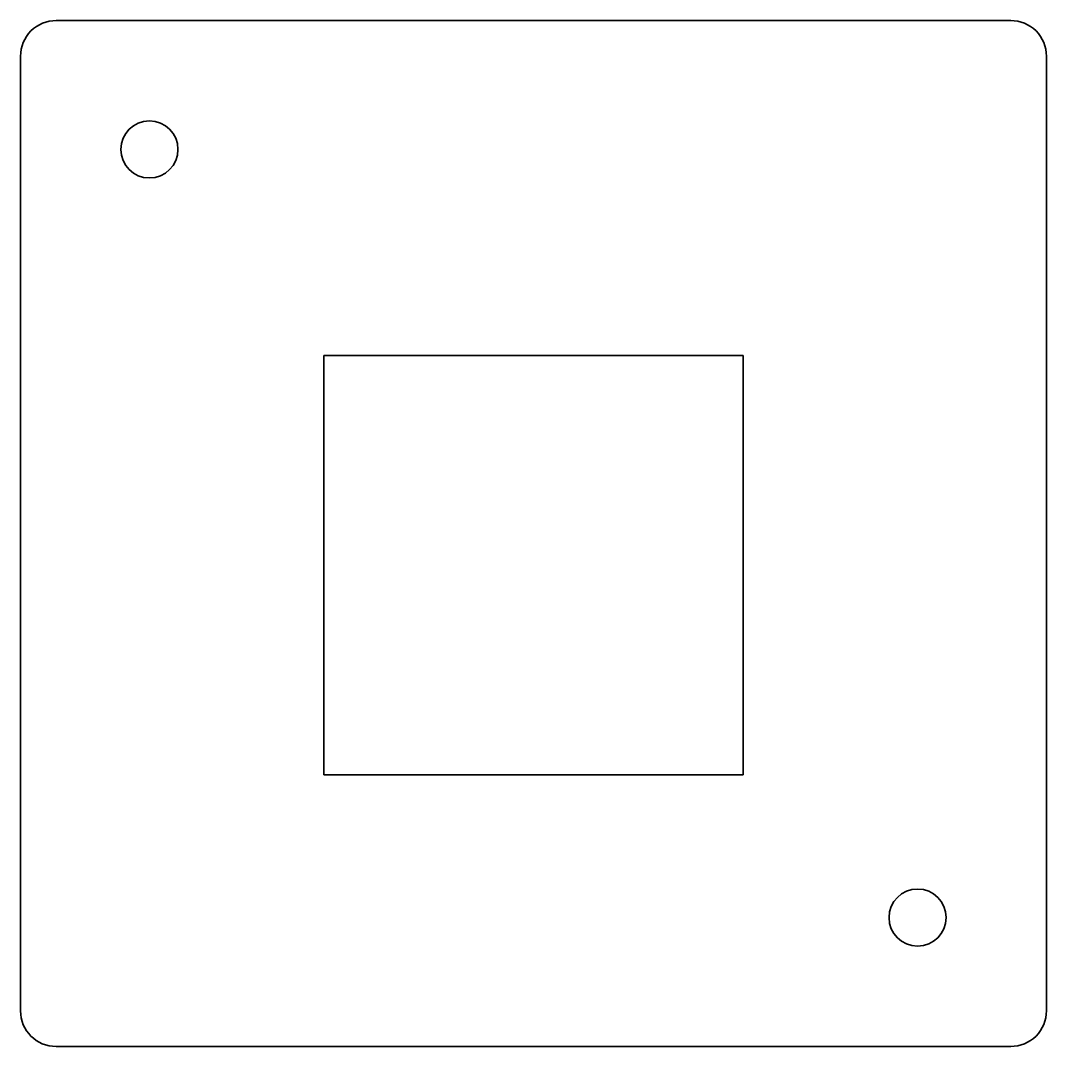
# Model space of a CAD drawing. Extents: x 196.8 to 254.3, y 39.3 to 96.8.
import ezdxf

# ---------------------------------------------------------------- set-up
doc = ezdxf.new("R2010")
doc.units = 0

msp = doc.modelspace()

# ---------------------------------------------------------------- linework, layer by layer
at = {"color": 7, "lineweight": 35}
for p, q in [((198.78891, 96.788078), (252.28891, 96.788078)), ((196.78891, 94.788078), (196.78891, 41.288078)), ((254.28891, 41.288078), (254.28891, 94.788078)), ((213.78891, 78.012077), (237.28891, 78.012077)), ((213.78891, 78.012077), (213.78891, 54.512077)), ((237.28891, 54.512077), (237.28891, 78.012077)), ((237.28891, 54.512077), (213.78891, 54.512077)), ((252.28891, 39.288078), (198.78891, 39.288078))]:
    msp.add_line(p, q, dxfattribs=at)
for centre in [(204.012405, 89.564079), (247.064911, 46.512077)]:
    msp.add_circle(centre, 1.6, dxfattribs=at)
for centre, start, end in [((198.78891, 94.788078), 90.000003, 180.000005), ((252.28891, 94.788078), 0, 90.000003), ((198.78891, 41.288078), 180.000005, 269.999997), ((252.28891, 41.288078), 269.999997, 360)]:
    msp.add_arc(centre, 2, start, end, dxfattribs=at)

doc.saveas('drawing.dxf')
